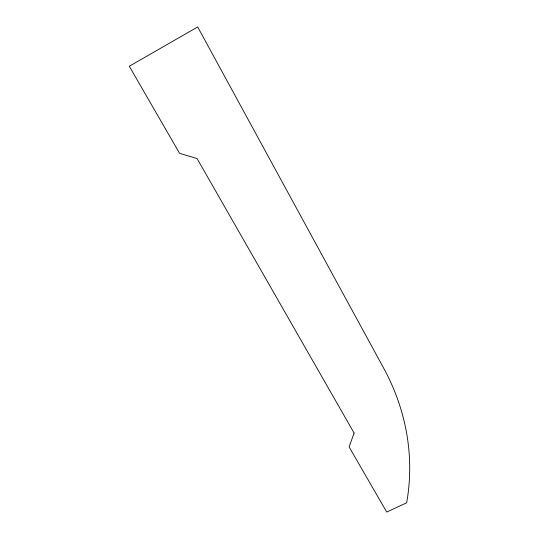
<?xml version="1.0" encoding="UTF-8"?>
<svg xmlns="http://www.w3.org/2000/svg" width="539" height="539" viewBox="0 0 539 539"><rect width="100%" height="100%" fill="white"/><g stroke="black" fill="none" stroke-linecap="round" stroke-linejoin="round"><path stroke-width="0.81" d="M354.089 433.039L349.124 446.952L386.719 512.05L406.635 502.833A253.155 222.405 11.2 0 0 383.674 368.164L197.692 26.95L129.293 66.25L179.581 153.332L197.085 158.574L354.089 433.039"/></g></svg>
